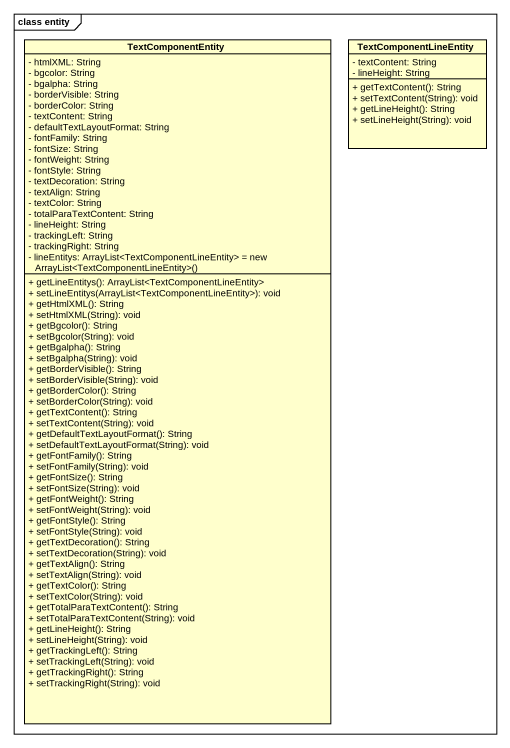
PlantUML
@startuml
mainframe class entity
hide circle
hide empty members
skinparam classAttributeIconSize 0
class TextComponentEntity {
  - htmlXML: String
  - bgcolor: String
  - bgalpha: String
  - borderVisible: String
  - borderColor: String
  - textContent: String
  - defaultTextLayoutFormat: String
  - fontFamily: String
  - fontSize: String
  - fontWeight: String
  - fontStyle: String
  - textDecoration: String
  - textAlign: String
  - textColor: String
  - totalParaTextContent: String
  - lineHeight: String
  - trackingLeft: String
  - trackingRight: String
  {field} - lineEntitys: ArrayList<TextComponentLineEntity> = new ArrayList<TextComponentLineEntity>()
  + getLineEntitys(): ArrayList<TextComponentLineEntity>
  + setLineEntitys(ArrayList<TextComponentLineEntity>): void
  + getHtmlXML(): String
  + setHtmlXML(String): void
  + getBgcolor(): String
  + setBgcolor(String): void
  + getBgalpha(): String
  + setBgalpha(String): void
  + getBorderVisible(): String
  + setBorderVisible(String): void
  + getBorderColor(): String
  + setBorderColor(String): void
  + getTextContent(): String
  + setTextContent(String): void
  + getDefaultTextLayoutFormat(): String
  + setDefaultTextLayoutFormat(String): void
  + getFontFamily(): String
  + setFontFamily(String): void
  + getFontSize(): String
  + setFontSize(String): void
  + getFontWeight(): String
  + setFontWeight(String): void
  + getFontStyle(): String
  + setFontStyle(String): void
  + getTextDecoration(): String
  + setTextDecoration(String): void
  + getTextAlign(): String
  + setTextAlign(String): void
  + getTextColor(): String
  + setTextColor(String): void
  + getTotalParaTextContent(): String
  + setTotalParaTextContent(String): void
  + getLineHeight(): String
  + setLineHeight(String): void
  + getTrackingLeft(): String
  + setTrackingLeft(String): void
  + getTrackingRight(): String
  + setTrackingRight(String): void
}
class TextComponentLineEntity {
  - textContent: String
  - lineHeight: String
  + getTextContent(): String
  + setTextContent(String): void
  + getLineHeight(): String
  + setLineHeight(String): void
}
@enduml
